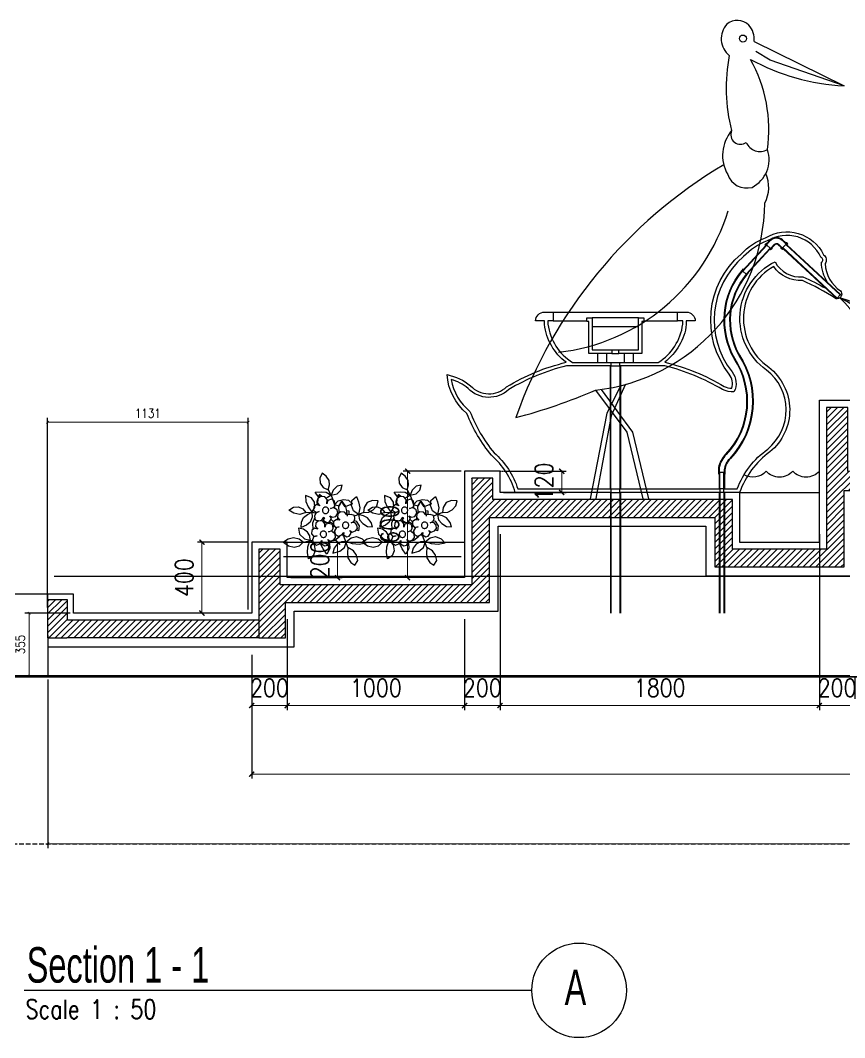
# Model space of a CAD drawing. Header units: millimetres. Extents: x -73920 to 111210, y -48963 to 87920.
# Drawn here: x 21442 to 26089, y 20267 to 26003 of the extents above; entities that cross this region are included whole.
import ezdxf
from ezdxf.lldxf.tags import DXFTag

# ---------------------------------------------------------------- set-up
doc = ezdxf.new("R2010")
doc.units = ezdxf.units.MM
doc.header["$LTSCALE"] = 100
doc.header["$MEASUREMENT"] = 0
doc.linetypes.add('DOT2', pattern=[0.125, 0, -0.125])
doc.linetypes.add('HIDDEN', pattern=[0.375, 0.25, -0.125])
doc.layers.add('A-DIM', color=76, linetype='Continuous', lineweight=0)
for name, color, linetype in [('A-HATCH', 251, 'Continuous'), ('A-STR', 4, 'Continuous'), ('DINDING', 20, 'Continuous'), ('LANDSCAPE', 41, 'Continuous'), ('pohon', 3, 'Continuous'), ('POTONGAN', 5, 'Continuous'), ('PROFIL', 40, 'Continuous'), ('RAILING', 32, 'Continuous'), ('text', 5, 'Continuous'), ('water', 150, 'DOT2')]:
    doc.layers.add(name, color=color, linetype=linetype)
doc.styles.add('DIM25', font='simplex.shx', dxfattribs={"width": 0.85, "height": 50})
doc.styles.add('DIM50', font='simplex.shx', dxfattribs={"width": 0.85, "height": 100})
doc.styles.add('W-100', font='SIMPLEX.SHX', dxfattribs={"width": 0.8, "height": 100})
tags = doc.linetypes.add('DASHED2', pattern=[0.375, 0.25, -0.125]).pattern_tags.tags
tags[6:7] = [DXFTag(74, 4), DXFTag(75, 0), DXFTag(340, '0'), DXFTag(46, 1.0), DXFTag(50, 0.0), DXFTag(44, 0.0), DXFTag(45, 0.0)]
tags[4:5] = [DXFTag(74, 4), DXFTag(75, 0), DXFTag(340, '0'), DXFTag(46, 1.0), DXFTag(50, 0.0), DXFTag(44, 0.0), DXFTag(45, 0.0)]
doc.dimstyles.new('DIM25', dxfattribs={"dimtxt": 500, "dimasz": 1, "dimexe": 25, "dimexo": 20, "dimgap": 25, "dimtad": 1, "dimdec": 0, "dimzin": 0, "dimdsep": 46, "dimtxsty": 'DIM25', "dimblk": 'Tick', "dimcen": 0.09, "dimdle": 25, "dimclrd": 256, "dimclre": 256, "dimclrt": 1, "dimadec": 0, "dimazin": 0, "dimtfac": 1, "dimtdec": 0, "dimtix": 1, "dimtmove": 2, "dimatfit": 3, "dimldrblk": 'Tick', "dimfxl": 1, "dimtolj": 1, "dimtzin": 0, "dimlwd": 5, "dimarcsym": 0})
doc.dimstyles.new('DIM50', dxfattribs={"dimtxt": 50, "dimasz": 2, "dimexe": 25, "dimexo": 20, "dimgap": 50, "dimtad": 1, "dimdec": 0, "dimzin": 0, "dimdsep": 46, "dimtxsty": 'DIM50', "dimblk": 'Tick', "dimcen": 0.09, "dimdle": 25, "dimclrd": 256, "dimclre": 256, "dimclrt": 1, "dimadec": 0, "dimazin": 0, "dimtfac": 1, "dimtdec": 0, "dimtix": 1, "dimtmove": 2, "dimatfit": 3, "dimldrblk": 'Tick', "dimfxl": 1, "dimtolj": 1, "dimtzin": 0, "dimlwd": 5, "dimarcsym": 0})

# ---------------------------------------------------------------- blocks, each defined once
blk = doc.blocks.new('Tick')
at = {"const_width": 4}
blk.add_lwpolyline([(-7.1, -7.1), (7.1, 7.1)], dxfattribs=at)
blk = doc.blocks.new('*D21')
at = {"layer": 'A-DIM', "lineweight": -2, "transparency": 16777216}
for p, q in [((22726.1, 23061.1), (22440.2, 23061.1)), ((22726.1, 22661.1), (22440.2, 22661.1))]:
    blk.add_line(p, q, dxfattribs=at)
at = {"layer": 'A-DIM', "lineweight": 5, "transparency": 16777216}
blk.add_line((22465.2, 22663.1), (22465.2, 23059.1), dxfattribs=at)
at = {"layer": 'DEFPOINTS', "color": 0, "transparency": 16777216}
for p in [(22465.2, 23061.1), (22746.1, 23061.1), (22746.1, 22661.1)]:
    blk.add_point(p, dxfattribs=at)
at = {"layer": 'A-DIM', "lineweight": 5, "transparency": 16777216, "xscale": 2, "yscale": 2, "zscale": 2}
for p, rotation in [((22465.2, 23061.1), 90), ((22465.2, 22661.1), 270)]:
    blk.add_blockref('Tick', p, dxfattribs=dict(at, rotation=rotation))
at = {"layer": 'A-DIM', "color": 1, "transparency": 16777216, "insert": (22365.2, 22861.1), "char_height": 100, "attachment_point": 5, "rotation": 90, "style": 'DIM50'}
blk.add_mtext('\\A1;400', dxfattribs=at)
blk = doc.blocks.new('*D22')
at = {"layer": 'A-DIM', "lineweight": -2, "transparency": 16777216}
for p, q in [((22966.1, 23061.1), (23255.1, 23061.1)), ((22966.1, 22861.1), (23255.1, 22861.1))]:
    blk.add_line(p, q, dxfattribs=at)
at = {"layer": 'A-DIM', "lineweight": 5, "transparency": 16777216}
for p, q in [((23230.1, 23063.1), (23230.1, 23065.1)), ((23230.1, 22861.1), (23230.1, 23061.1)), ((23230.1, 22859.1), (23230.1, 22857.1))]:
    blk.add_line(p, q, dxfattribs=at)
at = {"layer": 'DEFPOINTS', "color": 0, "transparency": 16777216}
for p in [(22946.1, 23061.1), (23230.1, 23061.1), (22946.1, 22861.1)]:
    blk.add_point(p, dxfattribs=at)
at = {"layer": 'A-DIM', "lineweight": 5, "transparency": 16777216, "xscale": 2, "yscale": 2, "zscale": 2}
for p, rotation in [((23230.1, 23061.1), 270), ((23230.1, 22861.1), 90)]:
    blk.add_blockref('Tick', p, dxfattribs=dict(at, rotation=rotation))
at = {"layer": 'A-DIM', "color": 1, "transparency": 16777216, "insert": (23130.1, 22961.1), "char_height": 100, "attachment_point": 5, "rotation": 90, "style": 'DIM50'}
blk.add_mtext('\\A1;200', dxfattribs=at)
blk = doc.blocks.new('*D23')
at = {"layer": 'A-DIM', "lineweight": -2, "transparency": 16777216}
for p, q in [((23926.1, 23461.1), (23599.7, 23461.1)), ((23926.1, 22861.1), (23599.7, 22861.1))]:
    blk.add_line(p, q, dxfattribs=at)
at = {"layer": 'A-DIM', "lineweight": 5, "transparency": 16777216}
blk.add_line((23624.7, 22863.1), (23624.7, 23459.1), dxfattribs=at)
at = {"layer": 'DEFPOINTS', "color": 0, "transparency": 16777216}
for p in [(23624.7, 23461.1), (23946.1, 23461.1), (23946.1, 22861.1)]:
    blk.add_point(p, dxfattribs=at)
at = {"layer": 'A-DIM', "lineweight": 5, "transparency": 16777216, "xscale": 2, "yscale": 2, "zscale": 2}
for p, rotation in [((23624.7, 23461.1), 90), ((23624.7, 22861.1), 270)]:
    blk.add_blockref('Tick', p, dxfattribs=dict(at, rotation=rotation))
at = {"layer": 'A-DIM', "color": 1, "transparency": 16777216, "insert": (23524.7, 23161.1), "char_height": 100, "attachment_point": 5, "rotation": 90, "style": 'DIM50'}
blk.add_mtext('\\A1;600', dxfattribs=at)
blk = doc.blocks.new('*D24')
at = {"layer": 'A-DIM', "lineweight": -2, "transparency": 16777216}
for p, q in [((24166.1, 23461.1), (24518.8, 23461.1)), ((24166.1, 23341.1), (24518.8, 23341.1))]:
    blk.add_line(p, q, dxfattribs=at)
at = {"layer": 'A-DIM', "lineweight": 5, "transparency": 16777216}
for p, q in [((24493.8, 23463.1), (24493.8, 23465.1)), ((24493.8, 23461.1), (24493.8, 23341.1)), ((24493.8, 23339.1), (24493.8, 23337.1))]:
    blk.add_line(p, q, dxfattribs=at)
at = {"layer": 'DEFPOINTS', "color": 0, "transparency": 16777216}
for p in [(24146.1, 23461.1), (24146.1, 23341.1), (24493.8, 23341.1)]:
    blk.add_point(p, dxfattribs=at)
at = {"layer": 'A-DIM', "lineweight": 5, "transparency": 16777216, "xscale": 2, "yscale": 2, "zscale": 2}
for p, rotation in [((24493.8, 23461.1), 270), ((24493.8, 23341.1), 90)]:
    blk.add_blockref('Tick', p, dxfattribs=dict(at, rotation=rotation))
at = {"layer": 'A-DIM', "color": 1, "transparency": 16777216, "insert": (24393.8, 23401.1), "char_height": 100, "attachment_point": 5, "rotation": 90, "style": 'DIM50'}
blk.add_mtext('\\A1;120', dxfattribs=at)
blk = doc.blocks.new('*D25')
at = {"layer": 'A-DIM', "lineweight": -2, "transparency": 16777216}
for p, q in [((22946.1, 22626.1), (22946.1, 22114.7)), ((22746.1, 22426.1), (22746.1, 22114.7))]:
    blk.add_line(p, q, dxfattribs=at)
at = {"layer": 'A-DIM', "lineweight": 5, "transparency": 16777216}
for p, q in [((22744.1, 22139.7), (22742.1, 22139.7)), ((22746.1, 22139.7), (22946.1, 22139.7)), ((22948.1, 22139.7), (22950.1, 22139.7))]:
    blk.add_line(p, q, dxfattribs=at)
at = {"layer": 'DEFPOINTS', "color": 0, "transparency": 16777216}
for p in [(22946.1, 22646.1), (22746.1, 22446.1), (22946.1, 22139.7)]:
    blk.add_point(p, dxfattribs=at)
at = {"layer": 'A-DIM', "lineweight": 5, "transparency": 16777216, "xscale": 2, "yscale": 2, "zscale": 2}
blk.add_blockref('Tick', (22746.1, 22139.7), dxfattribs=at)
at = {"layer": 'A-DIM', "lineweight": 5, "transparency": 16777216, "xscale": 2, "yscale": 2, "zscale": 2, "rotation": 180}
blk.add_blockref('Tick', (22946.1, 22139.7), dxfattribs=at)
at = {"layer": 'A-DIM', "color": 1, "transparency": 16777216, "insert": (22846.1, 22239.7), "char_height": 100, "attachment_point": 5, "style": 'DIM50'}
blk.add_mtext('\\A1;200', dxfattribs=at)
blk = doc.blocks.new('*D26')
at = {"layer": 'A-DIM', "lineweight": -2, "transparency": 16777216}
for p, q in [((22946.1, 22626.1), (22946.1, 22114.7)), ((23946.1, 22626.1), (23946.1, 22114.7))]:
    blk.add_line(p, q, dxfattribs=at)
at = {"layer": 'A-DIM', "lineweight": 5, "transparency": 16777216}
blk.add_line((22948.1, 22139.7), (23944.1, 22139.7), dxfattribs=at)
at = {"layer": 'DEFPOINTS', "color": 0, "transparency": 16777216}
for p in [(22946.1, 22646.1), (23946.1, 22646.1), (23946.1, 22139.7)]:
    blk.add_point(p, dxfattribs=at)
at = {"layer": 'A-DIM', "lineweight": 5, "transparency": 16777216, "xscale": 2, "yscale": 2, "zscale": 2, "rotation": 180}
blk.add_blockref('Tick', (22946.1, 22139.7), dxfattribs=at)
at = {"layer": 'A-DIM', "lineweight": 5, "transparency": 16777216, "xscale": 2, "yscale": 2, "zscale": 2}
blk.add_blockref('Tick', (23946.1, 22139.7), dxfattribs=at)
at = {"layer": 'A-DIM', "color": 1, "transparency": 16777216, "insert": (23446.1, 22239.7), "char_height": 100, "attachment_point": 5, "style": 'DIM50'}
blk.add_mtext('\\A1;1000', dxfattribs=at)
blk = doc.blocks.new('*D27')
at = {"layer": 'A-DIM', "lineweight": -2, "transparency": 16777216}
for p, q in [((24146.1, 23106.1), (24146.1, 22114.7)), ((23946.1, 22626.1), (23946.1, 22114.7))]:
    blk.add_line(p, q, dxfattribs=at)
at = {"layer": 'A-DIM', "lineweight": 5, "transparency": 16777216}
for p, q in [((23944.1, 22139.7), (23942.1, 22139.7)), ((23946.1, 22139.7), (24146.1, 22139.7)), ((24148.1, 22139.7), (24150.1, 22139.7))]:
    blk.add_line(p, q, dxfattribs=at)
at = {"layer": 'DEFPOINTS', "color": 0, "transparency": 16777216}
for p in [(24146.1, 23126.1), (23946.1, 22646.1), (24146.1, 22139.7)]:
    blk.add_point(p, dxfattribs=at)
at = {"layer": 'A-DIM', "lineweight": 5, "transparency": 16777216, "xscale": 2, "yscale": 2, "zscale": 2}
blk.add_blockref('Tick', (23946.1, 22139.7), dxfattribs=at)
at = {"layer": 'A-DIM', "lineweight": 5, "transparency": 16777216, "xscale": 2, "yscale": 2, "zscale": 2, "rotation": 180}
blk.add_blockref('Tick', (24146.1, 22139.7), dxfattribs=at)
at = {"layer": 'A-DIM', "color": 1, "transparency": 16777216, "insert": (24046.1, 22239.7), "char_height": 100, "attachment_point": 5, "style": 'DIM50'}
blk.add_mtext('\\A1;200', dxfattribs=at)
blk = doc.blocks.new('*D28')
at = {"layer": 'A-DIM', "lineweight": -2, "transparency": 16777216}
for p, q in [((24146.1, 23106.1), (24146.1, 22114.7)), ((25946.1, 23106.1), (25946.1, 22114.7))]:
    blk.add_line(p, q, dxfattribs=at)
at = {"layer": 'A-DIM', "lineweight": 5, "transparency": 16777216}
blk.add_line((24148.1, 22139.7), (25944.1, 22139.7), dxfattribs=at)
at = {"layer": 'DEFPOINTS', "color": 0, "transparency": 16777216}
for p in [(24146.1, 23126.1), (25946.1, 23126.1), (25946.1, 22139.7)]:
    blk.add_point(p, dxfattribs=at)
at = {"layer": 'A-DIM', "lineweight": 5, "transparency": 16777216, "xscale": 2, "yscale": 2, "zscale": 2, "rotation": 180}
blk.add_blockref('Tick', (24146.1, 22139.7), dxfattribs=at)
at = {"layer": 'A-DIM', "lineweight": 5, "transparency": 16777216, "xscale": 2, "yscale": 2, "zscale": 2}
blk.add_blockref('Tick', (25946.1, 22139.7), dxfattribs=at)
at = {"layer": 'A-DIM', "color": 1, "transparency": 16777216, "insert": (25046.1, 22239.7), "char_height": 100, "attachment_point": 5, "style": 'DIM50'}
blk.add_mtext('\\A1;1800', dxfattribs=at)
blk = doc.blocks.new('*D29')
at = {"layer": 'A-DIM', "lineweight": -2, "transparency": 16777216}
for p, q in [((26146.1, 23506.1), (26146.1, 22114.7)), ((25946.1, 23106.1), (25946.1, 22114.7))]:
    blk.add_line(p, q, dxfattribs=at)
at = {"layer": 'A-DIM', "lineweight": 5, "transparency": 16777216}
for p, q in [((25944.1, 22139.7), (25942.1, 22139.7)), ((25946.1, 22139.7), (26146.1, 22139.7)), ((26148.1, 22139.7), (26150.1, 22139.7))]:
    blk.add_line(p, q, dxfattribs=at)
at = {"layer": 'DEFPOINTS', "color": 0, "transparency": 16777216}
for p in [(26146.1, 23526.1), (25946.1, 23126.1), (26146.1, 22139.7)]:
    blk.add_point(p, dxfattribs=at)
at = {"layer": 'A-DIM', "lineweight": 5, "transparency": 16777216, "xscale": 2, "yscale": 2, "zscale": 2}
blk.add_blockref('Tick', (25946.1, 22139.7), dxfattribs=at)
at = {"layer": 'A-DIM', "lineweight": 5, "transparency": 16777216, "xscale": 2, "yscale": 2, "zscale": 2, "rotation": 180}
blk.add_blockref('Tick', (26146.1, 22139.7), dxfattribs=at)
at = {"layer": 'A-DIM', "color": 1, "transparency": 16777216, "insert": (26046.1, 22239.7), "char_height": 100, "attachment_point": 5, "style": 'DIM50'}
blk.add_mtext('\\A1;200', dxfattribs=at)
blk = doc.blocks.new('*D36')
at = {"layer": 'A-DIM', "lineweight": -2, "transparency": 16777216}
for p, q in [((22746.1, 22426.1), (22746.1, 21728.2)), ((33566.5, 22426.1), (33566.5, 21728.2))]:
    blk.add_line(p, q, dxfattribs=at)
at = {"layer": 'A-DIM', "lineweight": 5, "transparency": 16777216}
blk.add_line((33564.5, 21753.2), (22748.1, 21753.2), dxfattribs=at)
at = {"layer": 'DEFPOINTS', "color": 0, "transparency": 16777216}
for p in [(22746.1, 22446.1), (33566.5, 22446.1), (22746.1, 21753.2)]:
    blk.add_point(p, dxfattribs=at)
at = {"layer": 'A-DIM', "lineweight": 5, "transparency": 16777216, "xscale": 2, "yscale": 2, "zscale": 2, "rotation": 180}
blk.add_blockref('Tick', (22746.1, 21753.2), dxfattribs=at)
at = {"layer": 'A-DIM', "lineweight": 5, "transparency": 16777216, "xscale": 2, "yscale": 2, "zscale": 2}
blk.add_blockref('Tick', (33566.5, 21753.2), dxfattribs=at)
at = {"layer": 'A-DIM', "color": 1, "transparency": 16777216, "insert": (28156.3, 21853.2), "char_height": 100, "attachment_point": 5, "style": 'DIM50'}
blk.add_mtext('\\A1;10820', dxfattribs=at)
blk = doc.blocks.new('A$C46902D6E')
at = {"layer": 'pohon', "linetype": 'Continuous'}
for points in [[(0.0386, 0.2531), (0.0482, 0.2244), (0.0434, 0.1958), (0.0243, 0.1719), (-0.0044, 0.1623), (-0.0091, 0.191), (-0.0044, 0.2149), (0.0147, 0.2387)], [(-0.0808, 0.1958), (-0.0521, 0.1862), (-0.033, 0.1623), (-0.0235, 0.1337), (-0.0569, 0.1432), (-0.076, 0.1671)], [(-0.291, 0.1241), (-0.2576, 0.1241), (-0.2289, 0.1098), (-0.2146, 0.0811), (-0.2146, 0.0524), (-0.2433, 0.0572), (-0.2672, 0.0716), (-0.2863, 0.0954)], [(-0.1668, 0.1384), (-0.1812, 0.1098), (-0.1907, 0.0763), (-0.1859, 0.0381), (-0.1573, 0.0572), (-0.1429, 0.0859), (-0.1429, 0.1145)], [(0.0064, 0.0068), (0.0064, -0.0122), (-0.0125, -0.0217), (-0.0268, -0.0169), (-0.0363, 0.002), (-0.0268, 0.0163), (-0.041, 0.0115), (-0.06, 0.0163), (-0.0695, 0.0353), (-0.0647, 0.0542), (-0.0458, 0.0637), (-0.0268, 0.059), (-0.0458, 0.0685), (-0.0505, 0.0875), (-0.0458, 0.1017), (-0.0268, 0.1112), (-0.0078, 0.1017), (-0.003, 0.0827), (-0.003, 0.1064), (0.0112, 0.1207), (0.0349, 0.1207), (0.0492, 0.1064), (0.0492, 0.0827), (0.0349, 0.0685), (0.0539, 0.0732), (0.0681, 0.059), (0.0681, 0.04), (0.0539, 0.0305), (0.0349, 0.0353), (0.0539, 0.0258), (0.0587, 0.0068), (0.0539, -0.0122), (0.0349, -0.0169), (0.0159, -0.0122)], [(0.1199, 0.1193), (0.1151, 0.0859), (0.1007, 0.0572), (0.0769, 0.0286), (0.0625, 0.0572), (0.0673, 0.0859), (0.0864, 0.1098)], [(-0.0474, 0.0811), (-0.0665, 0.105), (-0.0951, 0.1145), (-0.1238, 0.1145), (-0.1477, 0.0954), (-0.1074, 0.0758), (-0.0851, 0.1055), (-0.0747, 0.0758)], [(-0.2719, -0.024), (-0.2624, -0.0001), (-0.2385, 0.0238), (-0.2146, 0.0333), (-0.1859, 0.0381), (-0.1955, 0.0095), (-0.2146, -0.0097), (-0.2433, -0.024)], [(0.1294, -0.0622), (0.1294, -0.0335), (0.1199, -0.0049), (0.1007, 0.0142), (0.0769, 0.0286), (0.0721, -0.0001), (0.0816, -0.0288), (0.1007, -0.0479)], [(0.2059, 0.0286), (0.182, 0.0477), (0.1533, 0.0524), (0.1294, 0.0429), (0.1103, 0.0238), (0.1437, 0.0095), (0.1772, 0.0142)], [(0.0064, -0.1261), (0.0064, -0.1451), (-0.0125, -0.1546), (-0.0268, -0.1498), (-0.0363, -0.1308), (-0.0268, -0.1166), (-0.041, -0.1261), (-0.06, -0.1166), (-0.0695, -0.1024), (-0.0647, -0.0834), (-0.0458, -0.0691), (-0.0268, -0.0739), (-0.0458, -0.0644), (-0.0505, -0.0502), (-0.0458, -0.0312), (-0.0268, -0.0264), (-0.0078, -0.0312), (-0.003, -0.0502), (-0.003, -0.0312), (0.0112, -0.0169), (0.0349, -0.0169), (0.0492, -0.0312), (0.0492, -0.0502), (0.0349, -0.0644), (0.0539, -0.0596), (0.0681, -0.0739), (0.0681, -0.0929), (0.0539, -0.1071), (0.0349, -0.1024), (0.0539, -0.1071), (0.0587, -0.1261), (0.0539, -0.1451), (0.0349, -0.1546), (0.0159, -0.1451)], [(-0.2433, -0.1195), (-0.205, -0.1291), (-0.1668, -0.1291), (-0.1334, -0.1195), (-0.1573, -0.0956), (-0.1859, -0.0861), (-0.2194, -0.0956)], [(0.1437, -0.067), (0.1342, -0.1004), (0.1055, -0.1243), (0.0721, -0.1291), (0.0769, -0.1052), (0.0912, -0.0861), (0.1151, -0.0718)], [(-0.1907, -0.2485), (-0.205, -0.2198), (-0.1955, -0.1912), (-0.1764, -0.1673), (-0.1429, -0.153), (-0.1429, -0.1816), (-0.1477, -0.2103), (-0.1668, -0.2342)], [(-0.0617, -0.1912), (-0.0999, -0.1768), (-0.1238, -0.153), (-0.1334, -0.1195), (-0.1047, -0.1243), (-0.0808, -0.1386), (-0.0665, -0.1625)], [(0.0721, -0.2342), (0.0816, -0.2007), (0.0816, -0.1673), (0.0721, -0.1291), (0.0482, -0.153), (0.0386, -0.1864), (0.0482, -0.2151)], [(0.2202, -0.153), (0.1915, -0.1721), (0.1581, -0.1768), (0.1294, -0.1673), (0.1103, -0.1434), (0.1342, -0.1291), (0.1676, -0.1243), (0.1963, -0.1339)]]:
    blk.add_lwpolyline(points, close=True, dxfattribs=at)
for points in [[(-0.0044, 0.1623), (-0.0283, 0.1241), (-0.0474, 0.0811), (-0.0495, 0.0619)], [(0.0283, 0.1207), (0.0414, 0.1308), (0.0482, 0.1193), (0.0673, 0.1432), (0.0339, 0.148), (0.0052, 0.148), (-0.0235, 0.1337), (-0.0044, 0.1193), (0.0052, 0.1146)], [(0.0311, 0.1207), (0.0434, 0.1289), (0.053, 0.0907), (0.0507, 0.0724)], [(-0.0794, 0.0404), (-0.076, 0.0429), (-0.0713, 0.0763), (-0.0856, 0.105), (-0.1095, 0.0763), (-0.1178, 0.052), (-0.1245, 0.0227)], [(-0.0447, 0.068), (-0.0438, 0.0632)], [(-0.2146, 0.0524), (-0.1651, 0.0277)], [(-0.1664, 0.0032), (-0.1764, -0.0001), (-0.1955, -0.024), (-0.1955, -0.0526), (-0.1822, -0.0496)], [(-0.1217, 0.0305), (-0.1075, 0.0447), (-0.0837, 0.0447), (-0.0695, 0.0305), (-0.0695, 0.0115), (-0.0837, -0.0027), (-0.0647, -0.0027), (-0.0505, -0.0122), (-0.0505, -0.0312), (-0.0647, -0.0454), (-0.0837, -0.0407), (-0.0695, -0.0454), (-0.06, -0.0644), (-0.0647, -0.0834), (-0.0837, -0.0929), (-0.1027, -0.0834), (-0.1122, -0.0691), (-0.1122, -0.0834), (-0.1312, -0.0929), (-0.1454, -0.0881), (-0.1549, -0.0691), (-0.1454, -0.0549), (-0.1597, -0.0644), (-0.1787, -0.0549), (-0.1881, -0.0407), (-0.1834, -0.0217), (-0.1692, -0.0075), (-0.1502, -0.0122), (-0.1644, -0.0027), (-0.1692, 0.0115), (-0.1644, 0.0305), (-0.1454, 0.0353), (-0.1264, 0.0305)], [(-0.134, 0.0324), (-0.1334, 0.0524), (-0.1178, 0.0534), (-0.1192, 0.033)], [(-0.0719, 0.0091), (-0.0665, -0.0001), (-0.0665, -0.0027)], [(0.0078, 0.0041), (0.0004, -0.0001)], [(0.0402, 0.0339), (0.0398, 0.0328)], [(0.1103, 0.0238), (0.0721, 0.0286), (0.0543, 0.0241)], [(0.0571, 0.0004), (0.0577, -0.0001), (0.0673, -0.0335), (0.0625, -0.067), (0.0619, -0.0676)], [(-0.1484, -0.0569), (-0.1471, -0.0575)], [(-0.0773, -0.0428), (-0.0769, -0.0424)], [(-0.0573, -0.038), (-0.0494, -0.0458)], [(-0.0494, -0.0456), (-0.0521, -0.0431)], [(-0.0505, -0.0155), (-0.0343, -0.0019)], [(0.0021, -0.026), (0.0004, -0.024), (-0.033, -0.0192), (-0.0505, -0.0242)], [(0.0204, -0.0169), (0.0216, -0.0136)], [(-0.1429, -0.153), (-0.1143, -0.0909), (-0.1054, -0.0793)], [(-0.0928, -0.0883), (-0.0904, -0.0956), (-0.0665, -0.1195), (-0.0348, -0.1286)], [(-0.0533, -0.0748), (-0.0569, -0.0718), (-0.0617, -0.0712)], [(-0.0344, -0.1345), (-0.0378, -0.1386), (-0.0426, -0.1673), (-0.0283, -0.2007), (-0.0044, -0.1721), (0.0137, -0.1405)], [(0.1103, -0.1434), (0.0583, -0.1274)]]:
    blk.add_lwpolyline(points, dxfattribs=at)
for points in [[(0.0004, 0.0277, -0.098476), (-0.0065, 0.0291, -0.098485), (-0.0123, 0.033, -0.098498), (-0.0162, 0.0388, -0.098507), (-0.0175, 0.0457, -0.098507), (-0.0162, 0.0525, -0.098498), (-0.0123, 0.0584, -0.098485), (-0.0065, 0.0622, -0.098476), (0.0004, 0.0636, -0.098476), (0.0073, 0.0622, -0.098485), (0.0131, 0.0584, -0.098498), (0.017, 0.0525, -0.098507), (0.0184, 0.0457, -0.098507), (0.017, 0.0388, -0.098498), (0.0131, 0.033, -0.098485), (0.0073, 0.0291, -0.098476)], [(-0.1195, -0.0462, -0.098476), (-0.1264, -0.0449, -0.098485), (-0.1322, -0.041, -0.098498), (-0.1361, -0.0352, -0.098507), (-0.1374, -0.0283, -0.098507), (-0.1361, -0.0214, -0.098498), (-0.1322, -0.0156, -0.098485), (-0.1264, -0.0117, -0.098476), (-0.1195, -0.0104, -0.098476), (-0.1126, -0.0117, -0.098485), (-0.1068, -0.0156, -0.098498), (-0.1029, -0.0214, -0.098507), (-0.1015, -0.0283, -0.098507), (-0.1029, -0.0352, -0.098498), (-0.1068, -0.041, -0.098485), (-0.1126, -0.0449, -0.098476)], [(0.0004, -0.1075, -0.098476), (-0.0065, -0.1061, -0.098485), (-0.0123, -0.1022, -0.098498), (-0.0162, -0.0964, -0.098507), (-0.0175, -0.0895, -0.098507), (-0.0162, -0.0826, -0.098498), (-0.0123, -0.0768, -0.098485), (-0.0065, -0.0729, -0.098476), (0.0004, -0.0716, -0.098476), (0.0073, -0.0729, -0.098485), (0.0131, -0.0768, -0.098498), (0.017, -0.0826, -0.098507), (0.0184, -0.0895, -0.098507), (0.017, -0.0964, -0.098498), (0.0131, -0.1022, -0.098485), (0.0073, -0.1061, -0.098476)]]:
    blk.add_lwpolyline(points, format="xyb", close=True, dxfattribs=at)
blk = doc.blocks.new('*D123')
at = {"layer": 'A-HATCH', "lineweight": -2, "transparency": 16777216}
for p, q in [((21595.4, 22692.3), (21595.4, 23762.7)), ((22726.1, 22681.1), (22726.1, 23762.7))]:
    blk.add_line(p, q, dxfattribs=at)
at = {"layer": 'A-HATCH', "lineweight": 5, "transparency": 16777216}
blk.add_line((22725.1, 23737.7), (21596.4, 23737.7), dxfattribs=at)
at = {"layer": 'DEFPOINTS', "color": 0, "transparency": 16777216}
for p in [(21595.4, 23737.7), (21595.4, 22672.3), (22726.1, 22661.1)]:
    blk.add_point(p, dxfattribs=at)
at = {"layer": 'A-HATCH', "lineweight": 5, "transparency": 16777216, "rotation": 180}
blk.add_blockref('Tick', (21595.4, 23737.7), dxfattribs=at)
at = {"layer": 'A-HATCH', "lineweight": 5, "transparency": 16777216}
blk.add_blockref('Tick', (22726.1, 23737.7), dxfattribs=at)
at = {"layer": 'A-HATCH', "color": 1, "transparency": 16777216, "insert": (22160.7, 23787.7), "char_height": 50, "attachment_point": 5, "style": 'DIM25'}
blk.add_mtext('\\A1;1131', dxfattribs=at)
blk = doc.blocks.new('*D127')
at = {"layer": 'A-HATCH', "lineweight": -2, "transparency": 16777216}
for p, q in [((21597.3, 22286), (21597.3, 21335.8)), ((34717.3, 22286), (34717.3, 21335.8))]:
    blk.add_line(p, q, dxfattribs=at)
at = {"layer": 'A-HATCH', "lineweight": 5, "transparency": 16777216}
blk.add_line((21598.3, 21360.8), (34716.3, 21360.8), dxfattribs=at)
at = {"layer": 'DEFPOINTS', "color": 0, "lineweight": 25, "transparency": 16777216}
for p in [(21597.3, 22306), (34717.3, 22306), (34717.3, 21360.8)]:
    blk.add_point(p, dxfattribs=at)
at = {"layer": 'A-HATCH', "lineweight": 5, "transparency": 16777216, "rotation": 180}
blk.add_blockref('Tick', (21597.3, 21360.8), dxfattribs=at)
at = {"layer": 'A-HATCH', "lineweight": 5, "transparency": 16777216}
blk.add_blockref('Tick', (34717.3, 21360.8), dxfattribs=at)
at = {"layer": 'A-HATCH', "color": 1, "transparency": 16777216, "insert": (28157.3, 21410.8), "char_height": 50, "attachment_point": 5, "style": 'DIM25'}
blk.add_mtext('\\A1;13000', dxfattribs=at)
blk = doc.blocks.new('*D128')
at = {"layer": 'A-HATCH', "lineweight": -2, "transparency": 16777216}
for p, q in [((21722.2, 22767.6), (16310, 22767.6)), ((21722.2, 22306), (16310, 22306))]:
    blk.add_line(p, q, dxfattribs=at)
at = {"layer": 'A-HATCH', "lineweight": 5, "transparency": 16777216}
blk.add_line((16335, 22766.6), (16335, 22307), dxfattribs=at)
at = {"layer": 'DEFPOINTS', "color": 0, "transparency": 16777216}
for p in [(21742.2, 22767.6), (16335, 22306), (21742.2, 22306)]:
    blk.add_point(p, dxfattribs=at)
at = {"layer": 'A-HATCH', "lineweight": 5, "transparency": 16777216}
for p, rotation in [((16335, 22767.6), 90), ((16335, 22306), 270)]:
    blk.add_blockref('Tick', p, dxfattribs=dict(at, rotation=rotation))
at = {"layer": 'A-HATCH', "color": 1, "transparency": 16777216, "insert": (16285, 22536.8), "char_height": 50, "attachment_point": 5, "rotation": 90, "style": 'DIM25'}
blk.add_mtext('\\A1;462', dxfattribs=at)
blk = doc.blocks.new('*D129')
at = {"layer": 'A-HATCH', "lineweight": -2, "transparency": 16777216}
for p, q in [((21722.2, 22661.1), (21466.8, 22661.1)), ((21702.2, 22306), (21466.8, 22306))]:
    blk.add_line(p, q, dxfattribs=at)
at = {"layer": 'A-HATCH', "lineweight": 5, "transparency": 16777216}
blk.add_line((21491.8, 22660.1), (21491.8, 22307), dxfattribs=at)
at = {"layer": 'DEFPOINTS', "color": 0, "transparency": 16777216}
for p in [(21742.2, 22661.1), (21491.8, 22306), (21722.2, 22306)]:
    blk.add_point(p, dxfattribs=at)
at = {"layer": 'A-HATCH', "lineweight": 5, "transparency": 16777216}
for p, rotation in [((21491.8, 22661.1), 90), ((21491.8, 22306), 270)]:
    blk.add_blockref('Tick', p, dxfattribs=dict(at, rotation=rotation))
at = {"layer": 'A-HATCH', "color": 1, "transparency": 16777216, "insert": (21441.8, 22483.6), "char_height": 50, "attachment_point": 5, "rotation": 90, "style": 'DIM25'}
blk.add_mtext('\\A1;355', dxfattribs=at)

msp = doc.modelspace()

# ---------------------------------------------------------------- hatches: boundary and pattern name
at = {"layer": 'A-HATCH'}
h = msp.add_hatch(dxfattribs=at)
h.set_pattern_fill('ANSI31', color=256, scale=200, style=0)
h.paths.add_polyline_path([(22936.0726113, 22721.07794055), (24086.0726113, 22721.07794055), (24086.0726113, 23201.07794055), (25356.53595749, 23201.07794055), (25356.53595749, 22921.07794054), (26086.07261127, 22921.07794054), (26086.07261127, 23352.9945676), (30226.50558983, 23352.50720817), (30226.50558983, 22921.07794054), (30956.04224361, 22921.07794054), (30956.04224361, 23201.07794055), (32226.5055898, 23201.07794055), (32226.5055898, 22721.07794055), (33376.50558981, 22721.07794055), (33376.50558981, 22521.07794055), (33526.50558981, 22521.07794055), (33526.50558981, 23021.07794055), (33406.50558981, 23021.07794055), (33406.50558981, 22821.07794055), (32326.5055898, 22821.07794055), (32326.5055898, 23421.07794055), (32206.50558983, 23421.07794055), (32206.50558983, 23301.07794055), (30856.04224361, 23301.07794055), (30856.04224361, 23021.07794054), (30326.50558983, 23021.07794054), (30326.50558983, 23821.07794055), (30206.50558984, 23821.07794055), (30206.50558984, 23468.22480706), (26106.07261127, 23460.16263911), (26106.07261127, 23821.07794055), (25986.07261127, 23821.07794055), (25986.07261127, 23021.07794054), (25456.53595749, 23021.07794054), (25456.53595749, 23301.07794055), (24106.07261127, 23301.07794055), (24106.07261127, 23421.07794055), (23986.0726113, 23421.07794055), (23986.0726113, 22821.07794055), (22906.0726113, 22821.07794055), (22906.0726113, 23021.07794055), (22786.0726113, 23021.07794055), (22786.0726113, 22521.07794055), (22936.0726113, 22521.07794055)])
h = msp.add_hatch(dxfattribs=at)
h.set_pattern_fill('ANSI31', color=256, scale=200, style=0)
h.paths.add_polyline_path([(22786.0726113, 22621.07794055), (21706.77021011, 22621.07794055), (21702.95110726, 22733.71528161), (21710.58931297, 22737.62938446), (21631.16509123, 22735.67233303), (21595.40350891, 22735.67233303), (21595.40350891, 22521.33499787), (22786.0726113, 22521.07794055)])

# ---------------------------------------------------------------- linework, layer by layer
at = {"layer": 'A-HATCH', "color": 1}
for p, q in [((21633.13938281, 22870.1523676), (34733.15635804, 22870.1523676)), ((21742.2300173, 22767.58952142), (21595.40350891, 22767.58952142)), ((21595.40350891, 22767.58952142), (21595.40350891, 22735.67233303)), ((21595.40350891, 22767.58952142), (21597.26824567, 22306.03136931)), ((21742.2300173, 22661.07794055), (21742.2300173, 22767.58952142)), ((21597.26824567, 22306.03136931), (34697.2852209, 22306.03136931))]:
    msp.add_line(p, q, dxfattribs=at)
at = {"layer": 'A-HATCH', "color": 4}
for p, q in [((21706.77021011, 22735.67233303), (21595.40350891, 22735.67233303)), ((21595.40350891, 22735.67233303), (21595.40350891, 22521.33499787)), ((21706.77021011, 22621.07794055), (21706.77021011, 22735.67233303)), ((21595.40350891, 22521.33499787), (21703.9097998, 22521.07794055))]:
    msp.add_line(p, q, dxfattribs=at)
at = {"layer": 'A-HATCH', "color": 0, "linetype": 'ByBlock', "lineweight": 200}
msp.add_line((16334.96082651, 22306.03136931), (41366.49688298, 22306.03136931), dxfattribs=at)
at = {"layer": 'A-HATCH', "linetype": 'HIDDEN'}
msp.add_line((16035.87273264, 21360.82676583), (36121.55536237, 21360.82676583), dxfattribs=at)
at = {"layer": 'A-HATCH', "color": 4, "linetype": 'Continuous'}
msp.add_lwpolyline([(25946.07261127, 23461.07794055, -0.451111609), (25796.07261127, 23461.07794055, -0.451111609), (25646.07261127, 23461.07794055, -0.3561382763), (25521.27777814, 23440.51706315, -0.3561382763)], format="xyb", dxfattribs=at)
at = {"layer": 'A-HATCH'}
msp.add_lwpolyline([(21597.26824567, 22471.07794055), (22986.0726113, 22471.07794055), (22986.0726113, 22671.07794055), (24136.0726113, 22671.07794055), (24136.0726113, 23151.07794055), (25306.53595749, 23151.07794055), (25306.53595749, 22871.07794054), (26136.07261127, 22871.07794054)], dxfattribs=at)
at = {"layer": 'A-STR'}
for points in [[(32206.50558983, 23301.07794055), (30856.04224361, 23301.07794055), (30856.04224361, 23021.07794054), (30326.50558983, 23021.07794054), (30326.50558983, 23821.07794055), (30206.50558984, 23821.07794055), (30206.50558984, 23468.22480706), (26106.07261127, 23460.16263911), (26106.07261127, 23821.07794055), (25986.07261127, 23821.07794055), (25986.07261127, 23021.07794054), (25456.53595749, 23021.07794054), (25456.53595749, 23301.07794055), (24106.07261127, 23301.07794055), (24106.07261127, 23421.07794055), (23986.0726113, 23421.07794055), (23986.0726113, 22821.07794055), (22906.0726113, 22821.07794055), (22906.0726113, 23021.07794055), (22786.0726113, 23021.07794055), (22786.0726113, 22521.07794055), (22936.0726113, 22521.07794055), (22936.0726113, 22721.07794055)], [(22936.0726113, 22721.07794055), (24086.0726113, 22721.07794055), (24086.0726113, 23201.07794055), (25356.53595749, 23201.07794055), (25356.53595749, 22921.07794054), (26086.07261127, 22921.07794054), (26086.07261127, 23352.9945676), (30226.50558983, 23352.50720817), (30226.50558983, 22921.07794054), (30956.04224361, 22921.07794054), (30956.04224361, 23201.07794055), (32226.5055898, 23201.07794055)], [(22786.0726113, 22621.07794055), (21706.77021011, 22621.07794055)], [(22786.0726113, 22521.07794055), (21703.9097998, 22521.07794055)]]:
    msp.add_lwpolyline(points, dxfattribs=at)
at = {"layer": 'DINDING'}
for p, q in [((25946.07261127, 23861.07794055), (26146.07261127, 23861.07794055)), ((25496.53595749, 23341.07794055), (25946.07261127, 23341.07794055))]:
    msp.add_line(p, q, dxfattribs=at)
for points in [[(25496.53595749, 23341.07794055), (25496.53595749, 23061.07794054), (25946.07261127, 23061.07794054), (25946.07261127, 23861.07794055)], [(24231.83137144, 23341.07794055), (24146.07261127, 23341.07794055), (24146.07261127, 23461.07794055), (23946.0726113, 23461.07794055), (23946.0726113, 22861.07794055), (22946.0726113, 22861.07794055), (22946.0726113, 23061.07794055), (22746.0726113, 23061.07794055), (22746.0726113, 22661.07794055), (21742.2300173, 22661.07794055)]]:
    msp.add_lwpolyline(points, dxfattribs=at)
at = {"layer": 'LANDSCAPE', "color": 5}
for p, q in [((24446.07261128, 24358.20259837), (25146.07261128, 24358.20259837)), ((24926.07261129, 24325.03110965), (24666.07261128, 24325.03110965)), ((24446.07261128, 24308.20259837), (24636.07261128, 24308.20259837)), ((24956.07261129, 24308.20259837), (25146.07261128, 24308.20259837)), ((24696.07261128, 24125.03110965), (24696.07261128, 24075.03110965)), ((24746.07261128, 24125.03110965), (24746.07261128, 24075.03110965)), ((24776.07261128, 24125.03110965), (24816.07261128, 24125.03110965)), ((24846.07261129, 24125.03110965), (24846.07261129, 24075.03110965)), ((24896.07261129, 24125.03110965), (24896.07261129, 24075.03110965)), ((24771.07261128, 24075.03110965), (24821.07261128, 24075.03110965)), ((24771.07261128, 24055.03110965), (24821.07261128, 24055.03110965)), ((24771.07261128, 23361.07794055), (24821.07261128, 23361.07794055)), ((25407.57261128, 23361.07794055), (25384.57261128, 23361.07794055)), ((24771.07261128, 23341.07794055), (24821.07261128, 23341.07794055)), ((25407.57261128, 23341.07794055), (25384.57261128, 23341.07794055))]:
    msp.add_line(p, q, dxfattribs=at)
at = {"layer": 'LANDSCAPE'}
msp.add_lwpolyline([(26070.89820405, 24452.27957881, -0.3241809726), (26045.70936253, 24433.36900257)], format="xyb", dxfattribs=at)
at = {"layer": 'POTONGAN', "linetype": 'Continuous'}
for p, q in [((24926.07261129, 24275.03110965), (24666.07261128, 24275.03110965)), ((24776.07261128, 24145.03110965), (24816.07261128, 24145.03110965)), ((25381.57261128, 23341.07794055), (25381.57261128, 22661.07794055)), ((25384.57261128, 23341.07794055), (25384.57261128, 22661.07794055)), ((25407.57261128, 23341.07794055), (25407.57261128, 22661.07794055)), ((25410.57261128, 23341.07794055), (25410.57261128, 22661.07794055)), ((22926.07261129, 22981.07794055), (23926.0726113, 22981.07794055))]:
    msp.add_line(p, q, dxfattribs=at)
at = {"layer": 'POTONGAN', "color": 7, "linetype": 'Continuous'}
for p, q in [((24768.07261128, 23361.07794055), (24768.07261128, 24055.03110965)), ((24771.07261128, 23361.07794055), (24771.07261128, 24055.03110965)), ((24821.07261128, 24055.03110965), (24821.07261128, 23361.07794055)), ((24824.07261128, 24055.03110965), (24824.07261129, 23361.07794055)), ((24768.07261128, 23341.07794055), (24768.07261128, 22661.07794055)), ((24771.07261129, 23341.07794055), (24771.07261129, 22661.07794055)), ((24821.07261128, 23341.07794055), (24821.07261128, 22661.07794055)), ((24824.07261129, 23341.07794055), (24824.07261129, 22661.07794055))]:
    msp.add_line(p, q, dxfattribs=at)
at = {"layer": 'POTONGAN', "linetype": 'Continuous'}
for points in [[(25992.17937402, 24525.44597994, -0.137301512), (25957.92331428, 24639.48008473, 0.6277041316), (25954.54486118, 24667.37412016, 0.4511215112), (25651.70567083, 24759.51743338, 0.1154283028), (25518.68844857, 24671.33425623, 0.4010497558), (25453.70577344, 24020.93112852, -0.2958247321), (25464.62522149, 23908.23255011, -0.1072564251), (25400.48494103, 23921.22263491, 0.0756087781), (25074.41756838, 24055.03110965), (24821.07261128, 24055.03110965), (24821.07261128, 24075.03110965), (25037.72108043, 24075.03110965, 0.2269148904), (25176.07261128, 24289.45091511), (25176.07261128, 24308.20259837), (25146.07261128, 24308.20259837), (25146.07261128, 24358.20259837), (25196.07261128, 24358.20259837, -0.4142135624), (25246.07261128, 24308.20259837), (25196.07261128, 24308.20259837), (25196.07261128, 24288.20259837, -0.2020372473), (25074.0152898, 24075.69944773, -0.0764427792), (25409.64164669, 23939.05145247, 0.0811698861), (25451.6913491, 23928.65216237, 0.2569900636), (25438.00202615, 24008.54563968, -0.400476229), (25504.8674905, 24685.82808501, -0.1133569607), (25642.91232012, 24777.5809726, -0.4396843828), (25969.81492104, 24681.84765723, -0.4212080799), (25978.24564879, 24631.60801219, 0.2322207197), (26065.66432143, 24477.64089055, -0.2571256931), (26070.89820405, 24452.27957881), (26065.49366259, 24457.30291119)], [(25756.23758211, 24748.84137638), (25737.92590635, 24765.86143898, 0.4142135624), (25667.26242963, 24763.27821264), (25650.24236703, 24744.96653688), (25646.00255843, 24744.8115433), (25639.53493465, 24737.85310651), (25641.73233574, 24735.810699), (25647.35396663, 24741.85894245), (25651.59377524, 24742.01393603), (25669.45983072, 24761.23580513, -0.4142135624), (25735.88349884, 24763.66403789), (25755.10536794, 24745.7979824), (25759.34517654, 24745.95297598), (25765.39341999, 24740.33134509), (25767.4358275, 24742.52874618), (25760.47739072, 24748.99636996), (25756.23758211, 24748.84137638), (25737.92590635, 24765.86143898)], [(26044.38878497, 24434.59643325), (26045.70936253, 24433.36900257, -0.0827170548), (26036.98482281, 24434.67026214, 0.043957367), (25850.0567775, 24537.1092362, -0.2714781651), (25688.82682825, 24615.95506233, 0.5491383791), (25660.55208241, 24047.01301743, -0.4815022362), (25667.27953559, 23570.05880416, 0.1538322772), (25496.53595749, 23341.07794055), (25407.57261128, 23341.07794055), (25407.57261128, 23361.07794055), (25482.54602839, 23361.07794055, -0.1461274539), (25655.05914856, 23585.90365991, 0.4803931971), (25648.63225634, 24030.94738553, -0.5668428342), (25696.37973003, 24642.62379643, 0.3109460498), (25853.35767871, 24557.48950346, -0.0292506043), (25982.18555339, 24492.41216288)]]:
    msp.add_lwpolyline(points, format="xyb", dxfattribs=at)
for points in [[(25645.98735139, 24740.38861794), (25650.38215357, 24736.30380292), (25514.2216528, 24589.81039681), (25512.02425172, 24591.85280433), (25643.92973683, 24733.76829149), (25641.73233574, 24735.810699)], [(25650.24236703, 24744.96653688), (25667.26242963, 24763.27821264)], [(25760.81550105, 24744.58636074), (25756.73068603, 24740.19155855), (26063.45125508, 24455.1055101), (26065.49366259, 24457.30291119), (25763.35101248, 24738.133944), (25765.39341999, 24740.33134509)], [(25673.08863151, 24715.1989253), (25668.69382933, 24719.28374032), (25532.53332856, 24572.79033422), (25534.73072966, 24570.74792671), (25666.63621477, 24712.66341387), (25668.83361586, 24710.62100636)], [(25735.62580842, 24717.48508061), (25739.71062344, 24721.87988279), (26046.43119249, 24436.79383434), (26044.38878498, 24434.59643325), (25742.24613487, 24715.42746606), (25740.20372736, 24713.23006496)], [(25384.57261128, 23361.07794055), (25384.57261128, 23456.15750445), (25381.57261128, 23456.15750445), (25381.57261128, 23361.07794055)], [(25407.57261128, 23361.07794055), (25407.57261128, 23456.15750445), (25410.57261128, 23456.15750445), (25410.57261128, 23361.07794055)]]:
    msp.add_lwpolyline(points, dxfattribs=at)
for points in [[(25694.36370975, 24738.08852001), (25677.34364716, 24719.77684424), (25677.49864074, 24715.53703564), (25671.03101696, 24708.57859885), (25668.83361586, 24710.62100636), (25674.45524675, 24716.66924982), (25674.30025318, 24720.90905842), (25692.16630866, 24740.13092752, -0.4142135624), (25714.77862123, 24740.95755995), (25734.00049033, 24723.09150446), (25734.15548391, 24718.85169586), (25740.20372736, 24713.23006496), (25738.16131985, 24711.03266387), (25731.20288306, 24717.50028765), (25731.04788948, 24721.74009626), (25712.73621371, 24738.76015885, 0.4142135624)], [(25381.57261128, 23443.65750445), (25379.57261128, 23443.65750445), (25379.57261128, 23482.83054208, -0.144349427), (25419.08263245, 23556.34343368, 0.3487084211), (25465.21310378, 24096.68031118, -0.3116916075), (25510.52280743, 24593.17512844), (25519.06934895, 24602.37024721), (25520.53428301, 24601.00864221), (25512.02425172, 24591.85280433, 0.3116124985), (25466.91979737, 24097.72552458, -0.3486770487), (25420.52119555, 23554.95379385, 0.1440287109), (25381.57261128, 23482.6226473)], [(25410.57261128, 23468.65750445, -0.1619546153), (25442.79821588, 23533.39268474, 0.3482175668), (25493.39576689, 24113.89004949, -0.3103268051), (25535.30772075, 24571.36870433), (25543.24076095, 24579.9037646), (25544.70569501, 24578.54215959), (25536.81062541, 24570.04795142, 0.3102397216), (25495.10533171, 24114.93057427, -0.3481741392), (25444.25185731, 23532.01903027, 0.1617431201), (25412.57261128, 23468.51586766), (25412.57261128, 23443.65750445), (25410.57261128, 23443.65750445)], [(24771.07261128, 23341.07794055), (24231.83137144, 23341.07794055, 0.1444540342), (24097.56765357, 23551.13872866, -0.0795545228), (23959.52323258, 23786.24989332, -0.2048568277), (23847.30589951, 24005.76468036, -0.1219330854), (23979.59700655, 23942.45063622, 0.4169447227), (24182.922896, 23937.53772786, -0.0765782549), (24518.83537158, 24075.16392823, -0.2027675321), (24396.07261128, 24288.20259837), (24396.07261128, 24308.20259837), (24346.07261128, 24308.20259837, -0.4142135624), (24396.07261128, 24358.20259837), (24446.07261128, 24358.20259837), (24446.07261128, 24308.20259837), (24416.07261128, 24308.20259837), (24416.07261128, 24289.4509151, 0.2269148904), (24554.42414214, 24075.03110965), (24771.07261128, 24075.03110965), (24771.07261128, 24055.03110965), (24520.66954915, 24055.03110965, 0.0754859937), (24195.09307602, 23921.51696182, -0.410396331), (23965.96006293, 23927.76895013, 0.0958714478), (23870.53754922, 23979.12201206, 0.1844300511), (23976.27197917, 23798.38887243, 0.0806249377), (24111.95735591, 23565.12706299, -0.1351559681), (24246.60465904, 23361.07794055), (24771.07261128, 23361.07794055)]]:
    msp.add_lwpolyline(points, format="xyb", close=True, dxfattribs=at)
for points in [[(24646.07261128, 24125.03110965), (24646.07261128, 24305.03110965), (24636.07261128, 24305.03110965), (24636.07261128, 24325.03110965), (24666.07261128, 24325.03110965), (24666.07261128, 24145.03110965), (24776.07261128, 24145.03110965), (24776.07261128, 24125.03110965)], [(24816.07261128, 24125.03110965), (24816.07261128, 24145.03110965), (24926.07261128, 24145.03110965), (24926.07261128, 24325.03110965), (24956.07261129, 24325.03110965), (24956.07261129, 24305.03110965), (24946.07261128, 24305.03110965), (24946.07261128, 24125.03110965)], [(25384.57261128, 23341.07794055), (24821.07261128, 23341.07794055), (24821.07261128, 23361.07794055), (25384.57261128, 23361.07794055)]]:
    msp.add_lwpolyline(points, close=True, dxfattribs=at)
at = {"layer": 'PROFIL'}
for p, q in [((22926.07261129, 23061.07794055), (23926.0726113, 23061.07794054)), ((22946.0726113, 23061.07794055), (23946.0726113, 23061.07794054))]:
    msp.add_line(p, q, dxfattribs=at)
at = {"layer": 'RAILING'}
for p, q in [((25650.38215357, 24736.30380292), (25668.69382933, 24719.28374032)), ((25739.71062344, 24721.87988279), (25756.73068603, 24740.19155855)), ((25514.2216528, 24589.81039682), (25532.53332856, 24572.79033422)), ((26046.43119249, 24436.79383434), (26063.45125508, 24455.1055101)), ((25384.57261128, 23456.15750445), (25407.57261128, 23456.15750445))]:
    msp.add_line(p, q, dxfattribs=at)
at = {"layer": 'text', "color": 4}
msp.add_line((24325.09315139, 20533.86403504), (21463.68312525, 20533.86403504), dxfattribs=at)
msp.add_circle((24591.70121537, 20533.86403504), 266.60806398, dxfattribs=at)
at = {"layer": 'water', "color": 2, "linetype": 'ByBlock', "lineweight": 30}
for p, q in [((25577.5859845, 25885.01522578), (26085.34600341, 25633.64053435)), ((25669.37565442, 25778.93579032), (25587.24180012, 25827.68712037)), ((26085.34600341, 25633.64053435), (25669.37565442, 25778.93579032))]:
    msp.add_line(p, q, dxfattribs=at)
at = {"layer": 'water', "color": 2, "linetype": 'ByBlock', "lineweight": 25}
for p, q in [((24894.08075153, 23681.46706526), (24717.23558738, 23922.79442264)), ((24749.38281871, 23787.5529107), (24826.7765403, 23943.75122253)), ((24852.78215464, 23951.17428439), (24771.70522317, 23774.11549111)), ((24684.44947753, 23918.6056793), (24860.73946765, 23681.46706526)), ((24656.2313701, 23304.51969162), (24749.38281871, 23787.5529107)), ((24771.70522317, 23774.11549111), (24685.71986322, 23306.94150174)), ((24860.73946765, 23681.46706526), (24951.669925, 23304.51969162)), ((24985.01098397, 23304.51969162), (24894.08075153, 23681.46706526))]:
    msp.add_line(p, q, dxfattribs=at)
at = {"layer": 'water'}
msp.add_line((24146.07261127, 23461.07794055), (24176.44857236, 23461.07794055), dxfattribs=at)
at = {"layer": 'water', "color": 2, "linetype": 'ByBlock', "lineweight": 25}
msp.add_circle((25515.24186314, 25900.53704859), 20.02301908, dxfattribs=at)
at = {"layer": 'water', "color": 2, "linetype": 'ByBlock', "lineweight": 30}
for centre, radius, start, end in [((25483.16908972, 25910.97193272), 92.38173628, 44.7568108281, 129.9409254166), ((25515.24186314, 25900.53704859), 122.28872458, 138.3536830835, 230.9981504394), ((25466.35921163, 25899.85841553), 112.21281248, 352.3988006688, 42.7425447295), ((26373.60653385, 25622.38287639), 953.08384574, 168.92261152163, 194.62437470519), ((24852.59175682, 25386.58990712), 808.69578763, 352.04120629454, 29.37231274534), ((26146.91410939, 26857.56095703), 1225.46800558, 241.2421440188, 267.12021994838), ((25616.33566703, 25242.42792437), 215.90132874, 139.8124372277, 209.9063536876), ((25501.04866134, 25359.05998307), 54.58589609, 155.4412587419, 306.9589707346), ((25611.69904685, 25347.82207404), 84.29779603, 202.5886555283, 299.7258158594), ((25487.67237832, 25218.16574784), 175.17116452, 296.7225658556, 18.7999215319), ((26797.39665226, 22849.83190425), 2720.92836864, 120.72564111008, 160.3798901011), ((25536.83601168, 25171.53776873), 113.75406915, 198.8509425438, 285.0855388065), ((25475.97793875, 25062.17110122), 184.60193308, 331.2759557854, 24.5581722275), ((24570.30098485, 24980.06873886), 1067.58311395, 276.13793255879, 359.64493823668), ((23439.42265593, 26799.85588208), 3138.74091278, 284.6725092249, 293.36981973842)]:
    msp.add_arc(centre, radius, start, end, dxfattribs=at)
at = {"layer": 'water', "color": 2, "linetype": 'ByBlock', "lineweight": 25}
msp.add_arc((24345.46186646, 25258.77260619), 1134.63867116, 276.59599987708, 343.08821262405, dxfattribs=at)
at = {"layer": 'water', "linetype": 'DASHED2', "ltscale": 0.5}
for centre, radius, start, end in [((25916.73030555, 23897.75003068), 559.99919296, 356.2452076439, 75.0316627377), ((25806.05335964, 23900.93250804), 595.34173055, 356.16148264774, 64.60484079449), ((25476.61125564, 23823.05729943), 849.12778689, 2.56634028647, 46.47593466374)]:
    msp.add_arc(centre, radius, start, end, dxfattribs=at)

# ---------------------------------------------------------------- block references
at = {"layer": 'pohon', "xscale": -1000.000000000018, "yscale": 1000, "zscale": 1000, "rotation": 354.9999999998901}
for p in [(23158.7564861, 23195.02262732), (23604.14207988, 23195.02262732)]:
    msp.add_blockref('A$C46902D6E', p, dxfattribs=at)

# ---------------------------------------------------------------- texts
at = {"layer": 'text', "color": 4, "attachment_point": 7, "style": 'W-100'}
for s, insert, char_height in [('{\\fArial Narrow|b0|i0|c0|p34;Section 1 - 1}', (21477.50484516, 20574.6387353), 200.0000274453), ('{\\fArial Narrow|b0|i0|c0|p34;A}', (24509.9118008, 20450.90089455), 200.0000274453), ('{\\Fromans|c0;Scale 1 : 50}', (21470.5939852, 20374.23379198), 107.1320147014)]:
    msp.add_mtext(s, dxfattribs=dict(at, insert=insert, char_height=char_height))

# ---------------------------------------------------------------- dimensions: what is measured, and where the dimension line sits
at = {"layer": 'A-DIM'}
for base, p1, p2, picture, middle in [((26146.07261127, 22139.68737344), (25946.07261127, 23126.12587137), (26146.07261127, 23526.12587137), '*D29', (26046.07261127, 22239.68737344)), ((24146.07261127, 22139.68737344), (23946.0726113, 22646.12587137), (24146.07261127, 23126.12587137), '*D27', (24046.07261128, 22239.68737344)), ((25946.07261127, 22139.68737344), (24146.07261127, 23126.12587137), (25946.07261127, 23126.12587137), '*D28', (25046.07261127, 22239.68737344)), ((22946.0726113, 22139.68737344), (22746.0726113, 22446.12587137), (22946.0726113, 22646.12587137), '*D25', (22846.0726113, 22239.68737344)), ((23946.0726113, 22139.68737344), (22946.0726113, 22646.12587137), (23946.0726113, 22646.12587137), '*D26', (23446.0726113, 22239.68737344)), ((22746.0726113, 21753.20396127), (33566.50558981, 22446.12587137), (22746.0726113, 22446.12587137), '*D36', (28156.28910055, 21853.20396127))]:
    dim = msp.add_linear_dim(base=base, p1=p1, p2=p2, dimstyle='DIM50', dxfattribs=at)
    dim.commit()
    dim.dimension.update_dxf_attribs({"geometry": picture, "text_midpoint": middle})
for base, p1, p2, picture, middle in [((23624.71609826, 23461.07794055), (23946.0726113, 22861.07794055), (23946.0726113, 23461.07794055), '*D23', (23524.71609826, 23161.07794055)), ((24493.75190855, 23341.07794055), (24146.07261127, 23461.07794055), (24146.07261127, 23341.07794055), '*D24', (24393.75190855, 23401.07794055)), ((22465.17735649, 23061.07794055), (22746.0726113, 22661.07794055), (22746.0726113, 23061.07794055), '*D21', (22365.17735649, 22861.07794055)), ((23230.13954032, 23061.07794055), (22946.0726113, 22861.07794055), (22946.0726113, 23061.07794055), '*D22', (23130.13954032, 22961.07794055))]:
    dim = msp.add_linear_dim(base=base, p1=p1, p2=p2, angle=90, dimstyle='DIM50', dxfattribs=at)
    dim.commit()
    dim.dimension.update_dxf_attribs({"geometry": picture, "text_midpoint": middle})
at = {"layer": 'A-HATCH', "color": 4}
dim = msp.add_linear_dim(base=(21595.40350891, 23737.66262656), p1=(22726.0726113, 22661.07794055), p2=(21595.40350891, 22672.2652829), dimstyle='DIM25', dxfattribs=at)
dim.commit()
dim.dimension.update_dxf_attribs({"geometry": '*D123', "text_midpoint": (22160.7380601, 23787.66262656)})
at = {"layer": 'A-HATCH', "color": 1}
for base, p1, p2, picture, middle in [((16334.96082651, 22306.03136931), (21742.2300173, 22767.58952142), (21742.2300173, 22306.03136931), '*D128', (16284.96082651, 22536.81044536)), ((21491.8168902, 22306.03136931), (21742.2300173, 22661.07794055), (21722.2300173, 22306.03136931), '*D129', (21441.8168902, 22483.55465493))]:
    dim = msp.add_linear_dim(base=base, p1=p1, p2=p2, angle=90, dimstyle='DIM25', dxfattribs=at)
    dim.commit()
    dim.dimension.update_dxf_attribs({"geometry": picture, "text_midpoint": middle})
dim = msp.add_linear_dim(base=(34717.2852209, 21360.82676583), p1=(21597.26824567, 22306.03136931), p2=(34717.2852209, 22306.03136931), text='13000', dimstyle='DIM25', dxfattribs=at)
dim.commit()
dim.dimension.update_dxf_attribs({"geometry": '*D127', "text_midpoint": (28157.27673329, 21410.82676583)})

doc.saveas('drawing.dxf')
